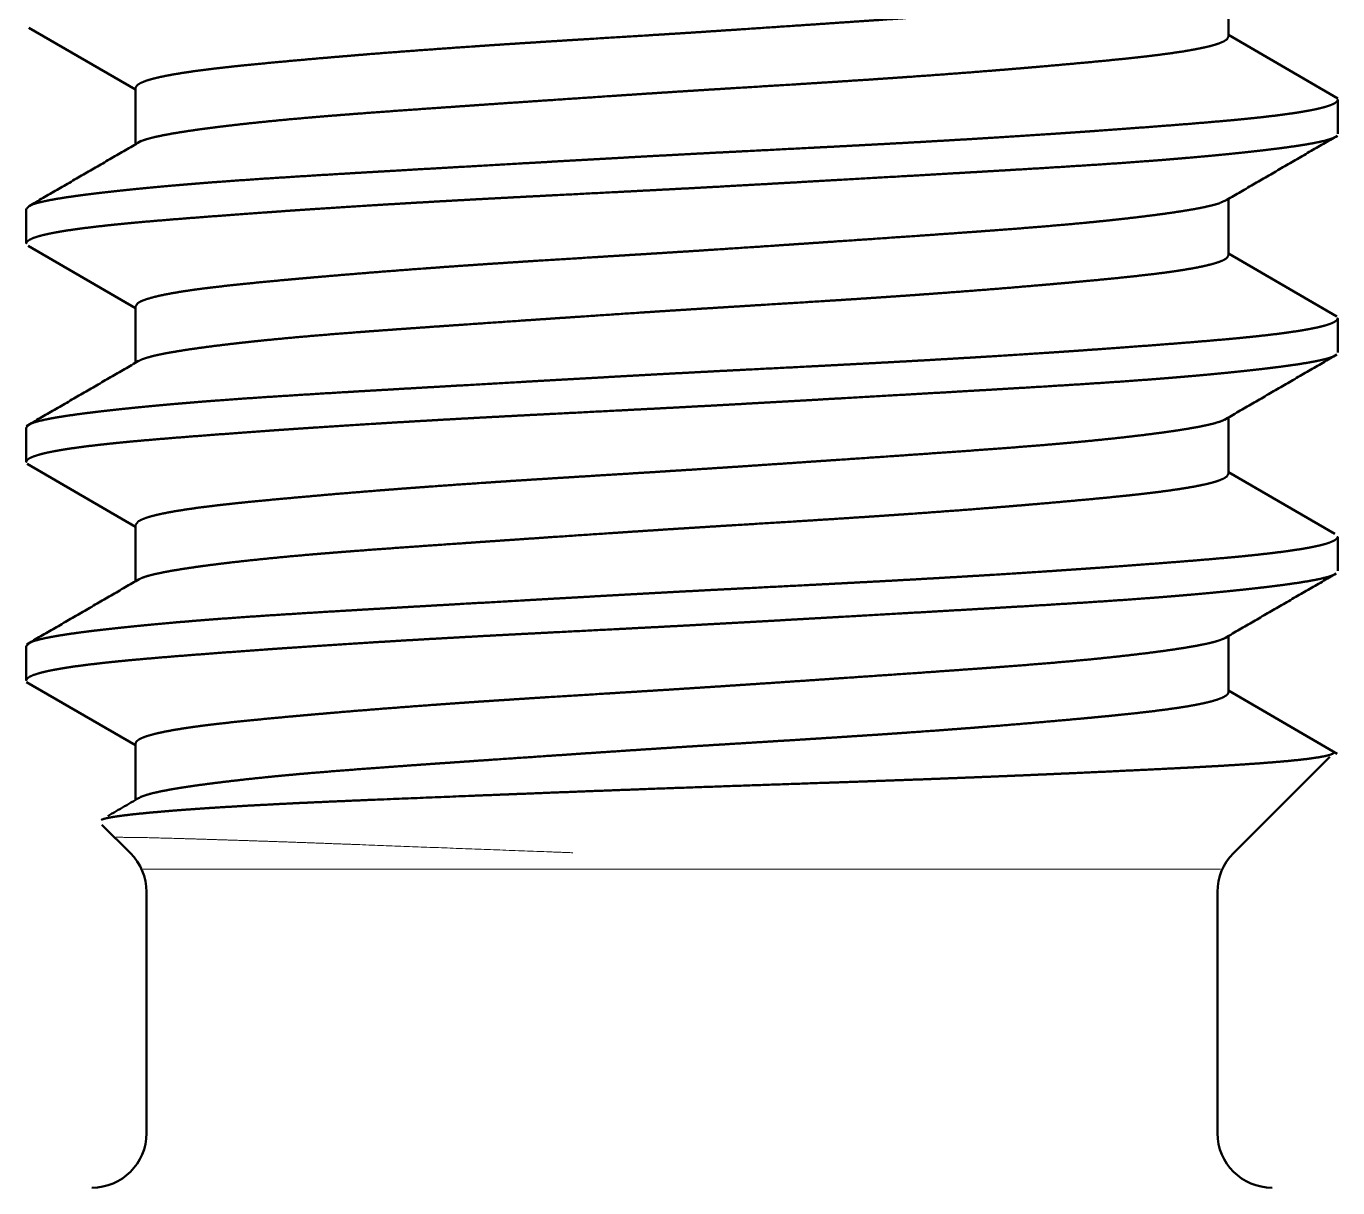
# Paper-space layout 'Layout1' of a CAD drawing. Header units: millimetres. Extents: x 0 to 420, y 0 to 297.
# Drawn here: x 169.32 to 175.32, y 132.7 to 138.01 of the extents above; entities that cross this region are included whole.
import ezdxf

# ---------------------------------------------------------------- set-up
doc = ezdxf.new("R2010")
doc.units = ezdxf.units.MM
doc.layers.add('170', color=7, linetype='Continuous', true_color=0xffffff)

psp = doc.layouts.get("Layout1")

# ---------------------------------------------------------------- linework, layer by layer
at = {"layer": '170', "color": 155, "linetype": 'Continuous', "lineweight": 50}
for p, q in [((174.8153, 137.9622), (174.8153, 138.2204)), ((169.3271, 138.004), (169.8153, 137.7207)), ((175.3157, 137.6802), (174.8153, 137.9706)), ((169.8153, 137.7291), (169.8153, 137.4704)), ((175.3153, 137.518), (175.3153, 137.6731)), ((169.3153, 137.1731), (169.3153, 137.018)), ((174.8153, 136.9619), (174.8153, 137.2203)), ((169.3243, 137.0053), (169.8153, 136.7204)), ((175.3114, 136.683), (174.8153, 136.9708)), ((169.8153, 136.7293), (169.8153, 136.4707)), ((175.3153, 136.518), (175.3153, 136.6731)), ((174.8153, 135.9618), (174.8153, 136.2202)), ((169.3153, 136.1731), (169.3153, 136.018)), ((169.3199, 136.0077), (169.8153, 135.7203)), ((175.3019, 135.6878), (174.8153, 135.9703)), ((169.8153, 135.7288), (169.8153, 135.4708)), ((175.3153, 135.518), (175.3153, 135.6731)), ((174.8153, 134.9623), (174.8153, 135.2204)), ((169.3153, 135.1731), (169.3153, 135.018)), ((169.3168, 135.0096), (169.8153, 134.7204)), ((175.3134, 134.6818), (174.8153, 134.9707)), ((169.8153, 134.7294), (169.8153, 134.4702)), ((174.8385, 134.2263), (175.279, 134.6669)), ((169.6616, 134.3568), (169.7921, 134.2263)), ((169.8653, 134.0495), (169.8653, 132.9456)), ((174.7653, 132.9456), (174.7653, 134.0495))]:
    psp.add_line(p, q, dxfattribs=at)
at = {"layer": '170', "color": 155, "linetype": 'Continuous', "lineweight": 13}
for p, q in [((172.3153, 134.1531), (169.8498, 134.1531)), ((174.7798, 134.1531), (172.3153, 134.1531))]:
    psp.add_line(p, q, dxfattribs=at)
at = {"layer": '170', "color": 155, "linetype": 'Continuous', "lineweight": 50}
for centre, start, end in [((169.6153, 134.0495), 0, 45), ((175.0153, 134.0495), 135, 180), ((169.6153, 132.9456), 270, 0), ((175.0153, 132.9456), 180, 270)]:
    psp.add_arc(centre, 0.25, start, end, dxfattribs=at)
for points, knots in [([(174.8053, 138.2147), (174.8047, 138.2143), (174.7975, 138.2101), (174.7883, 138.2059), (174.7831, 138.2037), (174.7773, 138.2016), (174.771, 138.1995), (174.7643, 138.1974), (174.7328, 138.189), (174.6942, 138.1805), (174.6486, 138.172), (174.5959, 138.1633), (174.5669, 138.1589), (174.5362, 138.1545), (174.5201, 138.1522), (174.5036, 138.15), (174.4867, 138.1477), (174.4693, 138.1455), (174.3959, 138.1364), (174.3166, 138.1273), (174.2316, 138.1183), (174.1408, 138.1093), (174.0443, 138.1006), (173.9418, 138.0919), (173.8886, 138.0876), (173.8343, 138.0834), (173.7791, 138.0792), (173.7229, 138.075), (173.6076, 138.0666), (173.4885, 138.0581), (173.2387, 138.0407), (173.1739, 138.0363), (173.1414, 138.034), (173.0431, 138.0273), (172.8441, 138.0137), (172.5736, 137.9955), (172.4361, 137.9864), (172.3668, 137.9819), (172.2976, 137.9775), (172.16, 137.9689), (171.888, 137.9521), (171.7535, 137.9437), (171.6202, 137.9353), (171.4882, 137.9267), (171.4234, 137.9224), (171.3595, 137.918), (171.2343, 137.9093), (171.1125, 137.9004), (170.9942, 137.8915), (170.8794, 137.8824), (170.8233, 137.8778), (170.7683, 137.8732), (170.7146, 137.8687), (170.6623, 137.8642), (170.5619, 137.8553), (170.467, 137.8466), (170.3776, 137.8381), (170.2936, 137.8297), (170.2735, 137.8276), (170.2537, 137.8255), (170.2343, 137.8233), (170.2153, 137.8212), (170.1786, 137.817), (170.1436, 137.8127), (170.0789, 137.8042), (170.0211, 137.7955), (169.9701, 137.7868), (169.9261, 137.7778), (169.9066, 137.7733), (169.889, 137.7687), (169.8733, 137.7642), (169.8594, 137.7596), (169.8375, 137.7504), (169.823, 137.7414), (169.8153, 137.7286)], [0, 0, 0.000144, 0.001809, 0.003813, 0.004945, 0.006167, 0.007481, 0.008885, 0.015362, 0.023223, 0.032456, 0.04307, 0.048899, 0.055079, 0.058299, 0.06161, 0.06501, 0.0685, 0.083204, 0.099067, 0.116068, 0.134209, 0.153492, 0.173932, 0.184554, 0.195377, 0.206393, 0.2176, 0.240585, 0.264334, 0.314125, 0.327039, 0.333531, 0.353113, 0.392783, 0.4467, 0.474103, 0.487912, 0.501698, 0.529109, 0.583304, 0.610092, 0.636668, 0.662967, 0.675879, 0.68862, 0.71358, 0.737857, 0.761448, 0.784351, 0.79554, 0.806524, 0.817233, 0.827663, 0.847705, 0.866659, 0.884529, 0.90131, 0.905332, 0.909286, 0.913171, 0.916976, 0.924327, 0.931329, 0.944308, 0.955933, 0.966216, 0.975154, 0.979119, 0.982741, 0.986003, 0.988902, 0.993633, 0.997029, 1, 1]), ([(169.837, 137.483), (169.8443, 137.4861), (169.85, 137.4883), (169.8561, 137.4904), (169.8627, 137.4926), (169.8697, 137.4947), (169.8853, 137.499), (169.9027, 137.5033), (169.943, 137.5119), (169.9908, 137.5207), (170.046, 137.5295), (170.1087, 137.5386), (170.1256, 137.5409), (170.1428, 137.5432), (170.1605, 137.5455), (170.1785, 137.5478), (170.2158, 137.5525), (170.2546, 137.5571), (170.3369, 137.5663), (170.4254, 137.5755), (170.52, 137.5846), (170.6208, 137.5935), (170.647, 137.5957), (170.6735, 137.5979), (170.7002, 137.6001), (170.7273, 137.6023), (170.7821, 137.6066), (170.838, 137.6109), (170.953, 137.6195), (171.0722, 137.6281), (171.1957, 137.6368), (171.3559, 137.6479), (171.4215, 137.6524), (171.5207, 137.6593), (171.7222, 137.673), (171.997, 137.6916), (172.1371, 137.7009), (172.2077, 137.7055), (172.2782, 137.7101), (172.4184, 137.719), (172.5578, 137.7276), (172.8341, 137.7447), (173.0051, 137.7555), (173.0727, 137.7599), (173.1725, 137.7664), (173.238, 137.7708), (173.3664, 137.7797), (173.4914, 137.7887), (173.613, 137.7978), (173.7313, 137.8071), (173.789, 137.8118), (173.8453, 137.8164), (173.9003, 137.8211), (173.9538, 137.8257), (174.0568, 137.8347), (174.1542, 137.8436), (174.2461, 137.8523), (174.3324, 137.8609), (174.3531, 137.8631), (174.3734, 137.8653), (174.3932, 137.8674), (174.4126, 137.8696), (174.45, 137.8739), (174.4857, 137.8782), (174.5516, 137.8869), (174.6105, 137.8957), (174.6624, 137.9047), (174.7071, 137.9138), (174.7172, 137.9162), (174.7267, 137.9185), (174.7358, 137.9208), (174.7444, 137.9232), (174.76, 137.9278), (174.7737, 137.9325), (174.7952, 137.9417), (174.809, 137.951), (174.8153, 137.9627)], [0, 0, 0.0016, 0.002802, 0.004093, 0.005474, 0.006947, 0.010159, 0.013733, 0.021964, 0.031646, 0.04279, 0.055422, 0.058814, 0.062286, 0.065837, 0.069464, 0.076954, 0.08475, 0.101258, 0.118985, 0.137933, 0.15812, 0.16336, 0.16866, 0.174012, 0.179416, 0.190388, 0.201569, 0.224563, 0.24839, 0.273057, 0.305084, 0.318192, 0.338018, 0.378278, 0.433197, 0.461194, 0.475303, 0.489377, 0.517396, 0.545246, 0.600446, 0.634601, 0.648111, 0.668052, 0.681133, 0.706793, 0.731783, 0.756101, 0.779743, 0.791287, 0.80256, 0.813553, 0.824267, 0.844874, 0.864382, 0.882791, 0.900088, 0.904235, 0.908306, 0.912281, 0.916171, 0.92368, 0.930833, 0.944098, 0.955974, 0.966467, 0.975566, 0.977622, 0.979585, 0.981454, 0.983226, 0.98648, 0.989362, 0.994039, 0.997343, 1, 1]), ([(172.3153, 137.4238), (172.4633, 137.4316), (172.6102, 137.4391), (172.9004, 137.4539), (173.0438, 137.4613), (173.186, 137.4688), (173.3269, 137.4764), (173.4646, 137.4842), (173.5989, 137.492), (173.7298, 137.4999), (173.8573, 137.5079), (173.9814, 137.516), (174.0421, 137.5201), (174.102, 137.5242), (174.161, 137.5283), (174.2189, 137.5324), (174.3306, 137.5405), (174.4369, 137.5484), (174.538, 137.5561), (174.6337, 137.5636), (174.7242, 137.5711), (174.8093, 137.5786), (174.8297, 137.5804), (174.8498, 137.5823), (174.8694, 137.5842), (174.8886, 137.5861), (174.9258, 137.5899), (174.9613, 137.5937), (175.0273, 137.6013), (175.0867, 137.609), (175.1395, 137.6169), (175.1857, 137.6249), (175.2062, 137.629), (175.2251, 137.6331), (175.2339, 137.6351), (175.2423, 137.6372), (175.2502, 137.6392), (175.2576, 137.6413), (175.2828, 137.6495), (175.3008, 137.6577), (175.3116, 137.6658), (175.3153, 137.6737), (175.3153, 137.6739)], [0, 0, 0.049072, 0.09775, 0.193957, 0.241489, 0.288632, 0.33532, 0.380985, 0.425517, 0.468924, 0.511213, 0.552385, 0.572541, 0.592418, 0.612001, 0.631209, 0.668277, 0.70358, 0.737124, 0.768924, 0.79897, 0.827243, 0.834032, 0.840706, 0.847236, 0.853631, 0.865997, 0.877813, 0.899807, 0.919632, 0.937302, 0.952817, 0.959763, 0.966163, 0.969156, 0.972004, 0.974706, 0.977262, 0.986037, 0.992569, 0.997041, 0.999928, 1, 1]), ([(175.3066, 137.5054), (175.301, 137.5021), (175.2971, 137.5002), (175.2928, 137.4984), (175.2881, 137.4965), (175.2829, 137.4946), (175.2712, 137.4909), (175.2577, 137.4872), (175.2256, 137.4798), (175.1866, 137.4724), (175.1407, 137.4648), (175.0878, 137.4571), (175.0587, 137.4532), (175.0279, 137.4493), (174.9954, 137.4453), (174.9614, 137.4413), (174.8889, 137.4332), (174.8105, 137.4252), (174.7262, 137.417), (174.636, 137.4089), (174.5887, 137.4049), (174.54, 137.4008), (174.515, 137.3988), (174.4897, 137.3968), (174.464, 137.3948), (174.4379, 137.3928), (174.3308, 137.3851), (174.2194, 137.3775), (174.1039, 137.3701), (173.9842, 137.3626), (173.8602, 137.3552), (173.7321, 137.3476), (173.6664, 137.3438), (173.5998, 137.3399), (173.5325, 137.336), (173.3275, 137.3242), (173.0472, 137.3082), (172.8317, 137.2959), (172.6854, 137.2876), (172.4637, 137.2753), (172.3153, 137.2673)], [0, 0, 0.002179, 0.003605, 0.005172, 0.006866, 0.0087, 0.012792, 0.017437, 0.028401, 0.041625, 0.057117, 0.074894, 0.084654, 0.095002, 0.105899, 0.117301, 0.141583, 0.167817, 0.195996, 0.226128, 0.241919, 0.258211, 0.266542, 0.274996, 0.28358, 0.292287, 0.328025, 0.365172, 0.403717, 0.443641, 0.484961, 0.527676, 0.54957, 0.571802, 0.59424, 0.662566, 0.75602, 0.827869, 0.876621, 0.950535, 1, 1]), ([(169.3153, 137.1739), (169.3296, 137.189), (169.3335, 137.1909), (169.3378, 137.1927), (169.3425, 137.1946), (169.3477, 137.1965), (169.3594, 137.2002), (169.3729, 137.2039), (169.405, 137.2113), (169.444, 137.2187), (169.4899, 137.2263), (169.5428, 137.234), (169.5718, 137.2379), (169.6027, 137.2418), (169.6352, 137.2458), (169.6692, 137.2498), (169.7417, 137.2579), (169.8201, 137.266), (169.9044, 137.2741), (169.9945, 137.2822), (170.0418, 137.2862), (170.0906, 137.2903), (170.1156, 137.2923), (170.1409, 137.2943), (170.1666, 137.2963), (170.1927, 137.2983), (170.2998, 137.306), (170.4111, 137.3136), (170.5267, 137.321), (170.6464, 137.3285), (170.7703, 137.3359), (170.8985, 137.3435), (170.9641, 137.3473), (170.9974, 137.3492), (171.0981, 137.3551), (171.3031, 137.3669), (171.5834, 137.3829), (171.7266, 137.3911), (171.8718, 137.3993), (172.0189, 137.4076), (172.1669, 137.4158), (172.3153, 137.4238)], [0, 0, 0.006887, 0.00831, 0.009863, 0.011555, 0.013381, 0.01745, 0.022073, 0.03299, 0.04615, 0.061563, 0.079259, 0.088973, 0.099273, 0.110121, 0.121466, 0.14563, 0.171747, 0.199794, 0.229779, 0.2455, 0.261715, 0.270006, 0.27842, 0.286964, 0.295627, 0.331192, 0.368168, 0.406527, 0.44627, 0.487391, 0.529908, 0.551696, 0.562725, 0.596155, 0.664162, 0.757175, 0.804677, 0.852853, 0.90168, 0.950771, 1, 1]), ([(172.3153, 137.2673), (172.1673, 137.2596), (172.0204, 137.252), (171.7302, 137.2372), (171.5868, 137.2298), (171.4445, 137.2223), (171.3739, 137.2185), (171.2344, 137.2108), (171.166, 137.2069), (171.0317, 137.1991), (170.9008, 137.1912), (170.7733, 137.1832), (170.6492, 137.1751), (170.5885, 137.171), (170.5286, 137.1669), (170.4695, 137.1628), (170.4117, 137.1587), (170.3, 137.1506), (170.1936, 137.1427), (170.0926, 137.135), (169.9968, 137.1275), (169.9064, 137.12), (169.8213, 137.1126), (169.8009, 137.1107), (169.7808, 137.1088), (169.7612, 137.1069), (169.7419, 137.105), (169.7048, 137.1012), (169.6693, 137.0974), (169.6033, 137.0898), (169.5439, 137.0821), (169.4911, 137.0742), (169.4449, 137.0662), (169.4243, 137.0621), (169.4054, 137.0581), (169.3966, 137.056), (169.3883, 137.0539), (169.3804, 137.0519), (169.3729, 137.0498), (169.3477, 137.0416), (169.3298, 137.0334), (169.319, 137.0253), (169.3153, 137.0174), (169.3153, 137.0172)], [0, 0, 0.049068, 0.09775, 0.193957, 0.241489, 0.288632, 0.312061, 0.358296, 0.380985, 0.425517, 0.468924, 0.511214, 0.552382, 0.572541, 0.592418, 0.612001, 0.631209, 0.668277, 0.703577, 0.737121, 0.768921, 0.798967, 0.827244, 0.834033, 0.840703, 0.847237, 0.853628, 0.865998, 0.877814, 0.899805, 0.919634, 0.937306, 0.952817, 0.959764, 0.966163, 0.969158, 0.972008, 0.97471, 0.977263, 0.986038, 0.992571, 0.997038, 0.999928, 1, 1]), ([(174.8046, 137.2142), (174.7699, 137.1992), (174.7402, 137.1908), (174.703, 137.1823), (174.6815, 137.178), (174.6583, 137.1737), (174.6333, 137.1694), (174.6067, 137.165), (174.5484, 137.1562), (174.4836, 137.1473), (174.4121, 137.1383), (174.334, 137.1292), (174.3134, 137.127), (174.2924, 137.1247), (174.271, 137.1224), (174.2493, 137.1201), (174.2048, 137.1156), (174.1589, 137.1111), (174.0636, 137.1023), (173.9631, 137.0937), (173.8576, 137.0852), (173.7471, 137.0768), (173.7186, 137.0747), (173.6608, 137.0704), (173.5721, 137.064), (173.3898, 137.0512), (173.2646, 137.0425), (173.0055, 137.0247), (172.8716, 137.0156), (172.736, 137.0064), (172.4637, 136.9883), (172.3268, 136.9794), (172.1895, 136.9707), (172.0517, 136.9622), (171.9146, 136.9537), (171.6466, 136.937), (171.5157, 136.9285), (171.3869, 136.9199), (171.3233, 136.9155), (171.2288, 136.9089), (171.1669, 136.9044), (171.1363, 136.9022), (171.0169, 136.8932), (170.9018, 136.8842), (170.791, 136.8751), (170.6846, 136.8661), (170.6331, 136.8616), (170.5827, 136.8572), (170.5333, 136.8527), (170.4855, 136.8484), (170.3945, 136.8398), (170.3097, 136.8314), (170.231, 136.823), (170.1584, 136.8145), (170.1244, 136.8103), (170.092, 136.806), (170.0612, 136.8016), (170.0321, 136.7973), (169.9795, 136.7885), (169.9341, 136.7796), (169.896, 136.7706), (169.8651, 136.7615), (169.8524, 136.757), (169.8415, 136.7524), (169.8367, 136.7501), (169.8325, 136.7478), (169.8286, 136.7455), (169.8253, 136.7432), (169.8153, 136.7289)], [0, 0, 0.007513, 0.013651, 0.021238, 0.02559, 0.030295, 0.035336, 0.040703, 0.052424, 0.065447, 0.079769, 0.095412, 0.099528, 0.10373, 0.108014, 0.112367, 0.121265, 0.13042, 0.149476, 0.169528, 0.190581, 0.212634, 0.218307, 0.229846, 0.247531, 0.283887, 0.308851, 0.360505, 0.387208, 0.414226, 0.468523, 0.495803, 0.523173, 0.55063, 0.57796, 0.631373, 0.657464, 0.683143, 0.695826, 0.714652, 0.727009, 0.733102, 0.756932, 0.779894, 0.801995, 0.823234, 0.833527, 0.843599, 0.853447, 0.863005, 0.881188, 0.898143, 0.913885, 0.928416, 0.935224, 0.941725, 0.947916, 0.95377, 0.964386, 0.973576, 0.981368, 0.987772, 0.990461, 0.992811, 0.993861, 0.99483, 0.995717, 0.996522, 1, 1]), ([(169.8249, 136.4762), (169.8436, 136.4858), (169.8684, 136.4943), (169.9008, 136.5029), (169.92, 136.5072), (169.941, 136.5115), (169.9523, 136.5137), (169.9641, 136.5159), (169.9763, 136.5181), (169.9891, 136.5203), (170.0443, 136.5293), (170.1063, 136.5383), (170.1751, 136.5474), (170.2506, 136.5566), (170.291, 136.5612), (170.333, 136.5659), (170.3547, 136.5682), (170.3768, 136.5705), (170.3993, 136.5729), (170.4222, 136.5752), (170.517, 136.5843), (170.6171, 136.5932), (170.7222, 136.6019), (170.8323, 136.6105), (170.8893, 136.6148), (170.9476, 136.6191), (170.9773, 136.6212), (171.0375, 136.6256), (171.1919, 136.6365), (171.3187, 136.6453), (171.5806, 136.6634), (171.7159, 136.6726), (171.7845, 136.6773), (171.8539, 136.682), (172.1321, 136.7006), (172.2716, 136.7097), (172.4113, 136.7185), (172.5513, 136.7272), (172.6214, 136.7316), (172.6915, 136.7359), (172.9662, 136.753), (173.1, 136.7616), (173.2314, 136.7704), (173.2962, 136.7748), (173.3605, 136.7793), (173.4241, 136.7838), (173.487, 136.7884), (173.6095, 136.7976), (173.7272, 136.8068), (173.8401, 136.816), (173.9484, 136.8252), (174.0008, 136.8298), (174.052, 136.8343), (174.0772, 136.8366), (174.1266, 136.8411), (174.1508, 136.8433), (174.2434, 136.852), (174.3295, 136.8606), (174.4091, 136.8692), (174.4822, 136.8778), (174.5162, 136.8821), (174.5487, 136.8865), (174.5643, 136.8887), (174.5794, 136.8909), (174.5942, 136.8932), (174.6085, 136.8954), (174.661, 136.9044), (174.7057, 136.9135), (174.7428, 136.9227), (174.7724, 136.932), (174.7844, 136.9366), (174.7944, 136.9413), (174.7987, 136.9436), (174.8025, 136.946), (174.8058, 136.9483), (174.8086, 136.9506), (174.8153, 136.9623)], [0, 0, 0.00417, 0.009383, 0.01606, 0.019959, 0.02424, 0.026524, 0.028903, 0.03138, 0.033948, 0.045065, 0.057531, 0.071332, 0.086466, 0.094538, 0.102947, 0.107279, 0.111697, 0.116201, 0.120779, 0.139726, 0.159689, 0.180659, 0.202635, 0.214003, 0.225626, 0.231533, 0.243542, 0.274326, 0.299591, 0.351803, 0.378753, 0.392443, 0.406258, 0.461701, 0.489498, 0.517343, 0.545238, 0.559204, 0.573166, 0.627893, 0.65455, 0.680741, 0.693658, 0.70646, 0.719141, 0.731689, 0.756107, 0.779582, 0.802124, 0.823735, 0.834194, 0.844415, 0.849433, 0.859297, 0.86413, 0.882638, 0.899839, 0.91575, 0.93038, 0.937213, 0.94372, 0.946854, 0.949903, 0.952871, 0.955755, 0.966331, 0.975408, 0.983016, 0.989184, 0.991734, 0.993933, 0.994905, 0.995793, 0.9966, 0.997327, 1, 1]), ([(172.3153, 136.4238), (172.4633, 136.4316), (172.6102, 136.4391), (172.9004, 136.4539), (173.0438, 136.4613), (173.186, 136.4688), (173.2567, 136.4726), (173.3962, 136.4803), (173.4646, 136.4842), (173.5989, 136.492), (173.7298, 136.4999), (173.8573, 136.5079), (173.9814, 136.516), (174.0421, 136.5201), (174.102, 136.5242), (174.161, 136.5283), (174.2189, 136.5324), (174.3306, 136.5405), (174.4369, 136.5484), (174.538, 136.5561), (174.6337, 136.5636), (174.7242, 136.5711), (174.8093, 136.5786), (174.8297, 136.5804), (174.8498, 136.5823), (174.8694, 136.5842), (174.8886, 136.5861), (174.9258, 136.5899), (174.9613, 136.5937), (175.0273, 136.6013), (175.0867, 136.609), (175.1395, 136.6169), (175.1857, 136.6249), (175.2062, 136.629), (175.2251, 136.633), (175.2339, 136.6351), (175.2423, 136.6372), (175.2502, 136.6392), (175.2576, 136.6413), (175.2828, 136.6495), (175.3008, 136.6577), (175.3116, 136.6658), (175.3153, 136.6737), (175.3153, 136.6739)], [0, 0, 0.049072, 0.09775, 0.193958, 0.241489, 0.288632, 0.312065, 0.358296, 0.380985, 0.425517, 0.468925, 0.511214, 0.552385, 0.572541, 0.592418, 0.612001, 0.631209, 0.668277, 0.70358, 0.737124, 0.768925, 0.798971, 0.827244, 0.834033, 0.840707, 0.847237, 0.853632, 0.865998, 0.877814, 0.899808, 0.919634, 0.937303, 0.952817, 0.959764, 0.966163, 0.969158, 0.972005, 0.974707, 0.977263, 0.986038, 0.992571, 0.997041, 0.999928, 1, 1]), ([(175.3044, 136.504), (175.301, 136.5021), (175.2971, 136.5002), (175.2928, 136.4984), (175.2881, 136.4965), (175.2829, 136.4946), (175.2712, 136.4909), (175.2577, 136.4872), (175.2256, 136.4798), (175.1866, 136.4724), (175.1407, 136.4648), (175.0878, 136.4571), (175.0587, 136.4532), (175.0279, 136.4493), (174.9954, 136.4453), (174.9614, 136.4413), (174.8889, 136.4332), (174.8105, 136.4252), (174.7262, 136.417), (174.636, 136.4089), (174.5887, 136.4049), (174.54, 136.4008), (174.515, 136.3988), (174.4897, 136.3968), (174.464, 136.3948), (174.4379, 136.3928), (174.3308, 136.3851), (174.2194, 136.3775), (174.1039, 136.3701), (173.9842, 136.3626), (173.8602, 136.3552), (173.6994, 136.3457), (173.6332, 136.3419), (173.5325, 136.336), (173.3275, 136.3242), (173.0472, 136.3082), (172.904, 136.3), (172.7588, 136.2918), (172.6117, 136.2835), (172.4637, 136.2753), (172.3153, 136.2673)], [0, 0, 0.001293, 0.002721, 0.004289, 0.005984, 0.00782, 0.011916, 0.016565, 0.027539, 0.040774, 0.05628, 0.074073, 0.083842, 0.094199, 0.105105, 0.116517, 0.140821, 0.167078, 0.195283, 0.225441, 0.241246, 0.257553, 0.265891, 0.274352, 0.282944, 0.291659, 0.327429, 0.364609, 0.403188, 0.443148, 0.484504, 0.538169, 0.560262, 0.59388, 0.662267, 0.755804, 0.803577, 0.852024, 0.901126, 0.950491, 1, 1]), ([(169.3153, 136.1739), (169.3296, 136.189), (169.3335, 136.1909), (169.3378, 136.1927), (169.3425, 136.1946), (169.3477, 136.1965), (169.3594, 136.2002), (169.3729, 136.2039), (169.405, 136.2113), (169.444, 136.2187), (169.4899, 136.2263), (169.5428, 136.234), (169.5718, 136.2379), (169.6027, 136.2418), (169.6352, 136.2458), (169.6692, 136.2498), (169.7417, 136.2579), (169.8201, 136.266), (169.9044, 136.2741), (169.9945, 136.2822), (170.0418, 136.2862), (170.0906, 136.2903), (170.1156, 136.2923), (170.1409, 136.2943), (170.1666, 136.2963), (170.1927, 136.2983), (170.2998, 136.306), (170.4111, 136.3136), (170.5267, 136.321), (170.6464, 136.3285), (170.7703, 136.3359), (170.8985, 136.3435), (170.9641, 136.3473), (171.0308, 136.3512), (171.1659, 136.359), (171.3031, 136.3669), (171.5834, 136.3829), (171.7266, 136.3911), (171.8718, 136.3993), (172.0189, 136.4076), (172.1669, 136.4158), (172.3153, 136.4238)], [0, 0, 0.006887, 0.00831, 0.009863, 0.011555, 0.013381, 0.01745, 0.022073, 0.03299, 0.046151, 0.061563, 0.079259, 0.088973, 0.099273, 0.110121, 0.121466, 0.145631, 0.171747, 0.199794, 0.229779, 0.2455, 0.261715, 0.270006, 0.27842, 0.286964, 0.295627, 0.331193, 0.368168, 0.406527, 0.44627, 0.487391, 0.529908, 0.551696, 0.573823, 0.618655, 0.664162, 0.757175, 0.804677, 0.852853, 0.90168, 0.950771, 1, 1]), ([(172.3153, 136.2673), (172.1673, 136.2596), (172.0204, 136.252), (171.7302, 136.2372), (171.5868, 136.2298), (171.4445, 136.2223), (171.3037, 136.2147), (171.166, 136.2069), (171.0317, 136.1991), (170.9008, 136.1912), (170.7733, 136.1832), (170.6492, 136.1751), (170.5885, 136.171), (170.5286, 136.1669), (170.4695, 136.1628), (170.4117, 136.1587), (170.3, 136.1506), (170.1936, 136.1427), (170.0926, 136.135), (169.9968, 136.1275), (169.9064, 136.12), (169.8213, 136.1126), (169.8009, 136.1107), (169.7808, 136.1088), (169.7612, 136.1069), (169.7419, 136.105), (169.7048, 136.1012), (169.6693, 136.0974), (169.6033, 136.0898), (169.5439, 136.0821), (169.4911, 136.0742), (169.4449, 136.0662), (169.4243, 136.0621), (169.4054, 136.0581), (169.3966, 136.056), (169.3883, 136.0539), (169.3804, 136.0519), (169.3729, 136.0498), (169.3477, 136.0416), (169.3298, 136.0334), (169.319, 136.0253), (169.3153, 136.0174), (169.3153, 136.0172)], [0, 0, 0.049068, 0.09775, 0.193957, 0.241489, 0.288632, 0.335316, 0.380985, 0.425517, 0.468924, 0.511213, 0.552381, 0.572541, 0.592417, 0.612001, 0.631208, 0.668277, 0.703576, 0.73712, 0.768921, 0.798966, 0.827243, 0.834032, 0.840702, 0.847236, 0.853627, 0.865997, 0.877813, 0.899804, 0.919632, 0.937305, 0.952816, 0.959763, 0.966163, 0.969156, 0.972007, 0.974709, 0.977262, 0.986037, 0.992569, 0.997038, 0.999928, 1, 1]), ([(174.8013, 136.2122), (174.7959, 136.2092), (174.7913, 136.2071), (174.7863, 136.205), (174.7808, 136.2029), (174.7749, 136.2008), (174.7465, 136.1924), (174.711, 136.184), (174.6683, 136.1755), (174.6183, 136.1669), (174.5907, 136.1625), (174.5612, 136.1581), (174.5457, 136.1558), (174.5299, 136.1536), (174.5136, 136.1513), (174.4969, 136.1491), (174.4265, 136.1401), (174.35, 136.131), (174.2674, 136.122), (174.1788, 136.113), (174.1322, 136.1085), (174.0841, 136.1041), (174.0595, 136.1019), (174.0344, 136.0997), (174.0091, 136.0975), (173.9835, 136.0954), (173.8785, 136.0868), (173.7692, 136.0784), (173.6557, 136.07), (173.5379, 136.0616), (173.416, 136.053), (173.2899, 136.0442), (173.0313, 136.0265), (172.8992, 136.0175), (172.6973, 136.0038), (172.5948, 135.9969), (172.5258, 135.9923), (172.3535, 135.9811), (172.2163, 135.9724), (172.0797, 135.9639), (171.8759, 135.9513), (171.8083, 135.9471), (171.7408, 135.9429), (171.6735, 135.9387), (171.5411, 135.9302), (171.4117, 135.9216), (171.2855, 135.9129), (171.1623, 135.9041), (171.1018, 135.8996), (171.0421, 135.8952), (170.9832, 135.8906), (170.9251, 135.8861), (170.8124, 135.8769), (170.705, 135.8679), (170.6027, 135.8589), (170.5055, 135.8502), (170.4135, 135.8416), (170.3268, 135.8331), (170.306, 135.831), (170.2855, 135.8289), (170.2656, 135.8267), (170.246, 135.8246), (170.2081, 135.8204), (170.172, 135.8162), (170.1047, 135.8077), (170.0441, 135.7991), (169.9902, 135.7904), (169.943, 135.7815), (169.9323, 135.7792), (169.9221, 135.7769), (169.9123, 135.7747), (169.903, 135.7724), (169.8858, 135.7679), (169.8705, 135.7633), (169.8456, 135.7542), (169.828, 135.7451), (169.8153, 135.7286)], [0, 0, 0.001236, 0.002235, 0.003319, 0.004491, 0.005744, 0.011627, 0.018899, 0.027567, 0.037651, 0.043229, 0.049167, 0.052272, 0.055464, 0.058733, 0.062079, 0.076216, 0.091554, 0.108086, 0.125812, 0.135129, 0.144749, 0.149673, 0.154675, 0.15973, 0.164842, 0.185821, 0.207644, 0.230303, 0.253796, 0.278136, 0.303286, 0.354881, 0.381251, 0.421518, 0.441977, 0.455733, 0.490114, 0.51748, 0.544726, 0.585369, 0.598856, 0.612312, 0.62573, 0.652147, 0.677948, 0.703142, 0.72773, 0.739798, 0.75171, 0.763472, 0.775073, 0.797582, 0.819048, 0.839486, 0.858903, 0.877293, 0.894643, 0.898812, 0.902899, 0.906898, 0.910815, 0.918394, 0.925639, 0.939138, 0.951323, 0.962196, 0.971747, 0.973925, 0.976018, 0.978014, 0.97992, 0.983455, 0.986629, 0.99192, 0.99585, 1, 1]), ([(169.8278, 135.4781), (169.8425, 135.4854), (169.8539, 135.4897), (169.8672, 135.494), (169.8746, 135.4961), (169.8825, 135.4983), (169.8909, 135.5004), (169.8997, 135.5026), (169.9397, 135.5112), (169.9869, 135.52), (170.0414, 135.5288), (170.1031, 135.5378), (170.1367, 135.5424), (170.1721, 135.547), (170.1905, 135.5493), (170.2094, 135.5517), (170.2286, 135.554), (170.2482, 135.5563), (170.3303, 135.5656), (170.4184, 135.5748), (170.5122, 135.5839), (170.612, 135.5928), (170.6641, 135.5972), (170.7177, 135.6015), (170.7727, 135.6059), (170.8288, 135.6102), (170.944, 135.6188), (171.063, 135.6274), (171.1857, 135.6361), (171.3123, 135.6449), (171.4428, 135.6539), (171.5094, 135.6585), (171.5429, 135.6608), (171.7116, 135.6723), (171.986, 135.6909), (172.1252, 135.7001), (172.2657, 135.7093), (172.3364, 135.7138), (172.4069, 135.7183), (172.547, 135.727), (172.8233, 135.744), (173.0271, 135.7569), (173.1279, 135.7635), (173.1944, 135.7679), (173.2273, 135.7701), (173.3565, 135.779), (173.4819, 135.788), (173.6036, 135.7971), (173.7214, 135.8063), (173.7789, 135.811), (173.8354, 135.8156), (173.8909, 135.8203), (173.9451, 135.8249), (174.0489, 135.834), (174.1469, 135.8429), (174.2391, 135.8516), (174.3254, 135.8602), (174.3663, 135.8645), (174.4058, 135.8688), (174.425, 135.871), (174.4437, 135.8732), (174.4621, 135.8753), (174.4799, 135.8775), (174.5467, 135.8863), (174.6063, 135.8951), (174.6586, 135.904), (174.7036, 135.9131), (174.7234, 135.9177), (174.7414, 135.9223), (174.7497, 135.9247), (174.7575, 135.927), (174.7648, 135.9294), (174.7716, 135.9317), (174.7938, 135.941), (174.8082, 135.9503), (174.8153, 135.9626)], [0, 0, 0.003262, 0.005671, 0.008457, 0.009995, 0.011625, 0.013345, 0.015155, 0.023286, 0.032843, 0.043823, 0.056232, 0.062977, 0.07009, 0.073784, 0.077563, 0.081416, 0.085345, 0.101789, 0.1194, 0.138166, 0.158092, 0.168495, 0.179193, 0.190182, 0.20138, 0.224355, 0.248091, 0.27258, 0.297831, 0.323845, 0.337133, 0.343813, 0.377469, 0.432183, 0.459937, 0.487956, 0.502057, 0.51612, 0.544048, 0.599126, 0.639754, 0.659851, 0.673118, 0.67968, 0.705453, 0.730471, 0.754739, 0.778258, 0.789734, 0.801016, 0.812103, 0.822918, 0.843661, 0.863236, 0.881653, 0.898914, 0.907106, 0.915005, 0.918846, 0.922605, 0.926275, 0.929855, 0.943265, 0.955235, 0.965796, 0.974942, 0.978984, 0.982675, 0.984389, 0.986008, 0.987537, 0.988972, 0.993772, 0.997174, 1, 1]), ([(172.3153, 135.4238), (172.4633, 135.4316), (172.6102, 135.4391), (172.9004, 135.4539), (173.0438, 135.4613), (173.186, 135.4688), (173.2567, 135.4726), (173.3962, 135.4803), (173.4646, 135.4842), (173.5989, 135.492), (173.7298, 135.4999), (173.8573, 135.5079), (173.9814, 135.516), (174.0421, 135.5201), (174.102, 135.5242), (174.161, 135.5283), (174.2189, 135.5324), (174.3306, 135.5405), (174.4369, 135.5484), (174.538, 135.5561), (174.6337, 135.5636), (174.7242, 135.5711), (174.8093, 135.5786), (174.8297, 135.5804), (174.8498, 135.5823), (174.8694, 135.5842), (174.8886, 135.5861), (174.9258, 135.5899), (174.9613, 135.5937), (175.0273, 135.6013), (175.0867, 135.609), (175.1395, 135.6169), (175.1857, 135.6249), (175.2062, 135.629), (175.2251, 135.633), (175.2339, 135.6351), (175.2423, 135.6372), (175.2502, 135.6392), (175.2576, 135.6413), (175.2828, 135.6495), (175.3008, 135.6577), (175.3116, 135.6658), (175.3153, 135.6737), (175.3153, 135.6739)], [0, 0, 0.049072, 0.09775, 0.193958, 0.241489, 0.288632, 0.312065, 0.358296, 0.380985, 0.425517, 0.468925, 0.511214, 0.552385, 0.572541, 0.592418, 0.612002, 0.631209, 0.668277, 0.70358, 0.737124, 0.768925, 0.798971, 0.827244, 0.834033, 0.840707, 0.847237, 0.853632, 0.865998, 0.877814, 0.899808, 0.919634, 0.937303, 0.952817, 0.959764, 0.966163, 0.969158, 0.972005, 0.974707, 0.977263, 0.986038, 0.992571, 0.997041, 0.999928, 1, 1]), ([(175.301, 135.5022), (175.301, 135.5021), (175.2971, 135.5002), (175.2928, 135.4984), (175.2881, 135.4965), (175.2829, 135.4946), (175.2712, 135.4909), (175.2577, 135.4872), (175.2256, 135.4798), (175.1866, 135.4724), (175.1407, 135.4648), (175.0878, 135.4571), (175.0587, 135.4532), (175.0279, 135.4493), (174.9954, 135.4453), (174.9614, 135.4413), (174.8889, 135.4332), (174.8105, 135.4252), (174.7262, 135.417), (174.636, 135.4089), (174.5887, 135.4049), (174.54, 135.4008), (174.515, 135.3988), (174.4897, 135.3968), (174.464, 135.3948), (174.4379, 135.3928), (174.3308, 135.3851), (174.2194, 135.3775), (174.1039, 135.3701), (173.9842, 135.3626), (173.8602, 135.3552), (173.6994, 135.3457), (173.6332, 135.3419), (173.5325, 135.336), (173.3275, 135.3242), (173.0472, 135.3082), (172.904, 135.3), (172.7588, 135.2918), (172.6117, 135.2835), (172.4637, 135.2753), (172.3153, 135.2673)], [0, 0, 0.000025, 0.001454, 0.003024, 0.004722, 0.00656, 0.010661, 0.015316, 0.026304, 0.039556, 0.055082, 0.072896, 0.082678, 0.093049, 0.103968, 0.115395, 0.13973, 0.166021, 0.194261, 0.224457, 0.240283, 0.25661, 0.264958, 0.273431, 0.282033, 0.290759, 0.326574, 0.363802, 0.40243, 0.44244, 0.483849, 0.537582, 0.559703, 0.593364, 0.661838, 0.755493, 0.803327, 0.851836, 0.901001, 0.950428, 1, 1]), ([(169.3153, 135.1739), (169.3296, 135.189), (169.3335, 135.1909), (169.3378, 135.1927), (169.3425, 135.1946), (169.3477, 135.1965), (169.3594, 135.2002), (169.3729, 135.2039), (169.405, 135.2113), (169.444, 135.2187), (169.4899, 135.2263), (169.5428, 135.234), (169.5718, 135.2379), (169.6027, 135.2418), (169.6352, 135.2458), (169.6692, 135.2498), (169.7417, 135.2579), (169.8201, 135.266), (169.9044, 135.2741), (169.9945, 135.2822), (170.0418, 135.2862), (170.0906, 135.2903), (170.1156, 135.2923), (170.1409, 135.2943), (170.1666, 135.2963), (170.1927, 135.2983), (170.2998, 135.306), (170.4111, 135.3136), (170.5267, 135.321), (170.6464, 135.3285), (170.7703, 135.3359), (170.8985, 135.3435), (170.9641, 135.3473), (171.0308, 135.3512), (171.1659, 135.359), (171.3031, 135.3669), (171.5834, 135.3829), (171.7266, 135.3911), (171.8718, 135.3993), (172.0189, 135.4076), (172.1669, 135.4158), (172.3153, 135.4238)], [0, 0, 0.006887, 0.00831, 0.009863, 0.011555, 0.013382, 0.017452, 0.022074, 0.03299, 0.046151, 0.061563, 0.07926, 0.088974, 0.099273, 0.110121, 0.121466, 0.145631, 0.171748, 0.199794, 0.22978, 0.2455, 0.261715, 0.270007, 0.278421, 0.286964, 0.295627, 0.331193, 0.368168, 0.406528, 0.446271, 0.487391, 0.529908, 0.551696, 0.573823, 0.618655, 0.664162, 0.757175, 0.804677, 0.852854, 0.90168, 0.950771, 1, 1]), ([(172.3153, 135.2673), (172.1673, 135.2596), (172.0204, 135.252), (171.7302, 135.2372), (171.5868, 135.2298), (171.4445, 135.2223), (171.3037, 135.2147), (171.166, 135.2069), (171.0317, 135.1991), (170.9008, 135.1912), (170.7733, 135.1832), (170.6492, 135.1751), (170.5286, 135.1669), (170.4695, 135.1628), (170.4117, 135.1587), (170.3, 135.1506), (170.1936, 135.1427), (170.0926, 135.135), (169.9968, 135.1275), (169.9064, 135.12), (169.8213, 135.1126), (169.8009, 135.1107), (169.7808, 135.1088), (169.7612, 135.1069), (169.7419, 135.105), (169.7048, 135.1012), (169.6693, 135.0975), (169.6033, 135.0898), (169.5439, 135.0821), (169.4911, 135.0742), (169.4449, 135.0662), (169.4243, 135.0621), (169.4054, 135.0581), (169.3966, 135.056), (169.3883, 135.0539), (169.3804, 135.0519), (169.3729, 135.0498), (169.3477, 135.0416), (169.3298, 135.0334), (169.319, 135.0253), (169.3153, 135.0174), (169.3153, 135.0172)], [0, 0, 0.049068, 0.09775, 0.193957, 0.241489, 0.288632, 0.335316, 0.380985, 0.425517, 0.468924, 0.511213, 0.552381, 0.592417, 0.612001, 0.631208, 0.668277, 0.703576, 0.73712, 0.768921, 0.798966, 0.827243, 0.834032, 0.840702, 0.847236, 0.853627, 0.865997, 0.877813, 0.899804, 0.919632, 0.937305, 0.952816, 0.959763, 0.966163, 0.969156, 0.972007, 0.974709, 0.977262, 0.986037, 0.992569, 0.997038, 0.999928, 1, 1]), ([(174.7983, 135.2105), (174.78, 135.2026), (174.7675, 135.1984), (174.7532, 135.1942), (174.7453, 135.1921), (174.737, 135.19), (174.7281, 135.1879), (174.7188, 135.1857), (174.6772, 135.1772), (174.6286, 135.1686), (174.5732, 135.1599), (174.5111, 135.151), (174.4421, 135.142), (174.3662, 135.1329), (174.2841, 135.1238), (174.1965, 135.1147), (174.1035, 135.1059), (174.0051, 135.0972), (173.9014, 135.0887), (173.7923, 135.0802), (173.7358, 135.0759), (173.7072, 135.0738), (173.6201, 135.0675), (173.4405, 135.0547), (173.3166, 135.0461), (173.0588, 135.0284), (172.9923, 135.0238), (172.959, 135.0215), (172.8585, 135.0147), (172.6561, 135.001), (172.52, 134.992), (172.3831, 134.983), (172.2452, 134.9742), (172.1069, 134.9656), (171.97, 134.9571), (171.7012, 134.9404), (171.5692, 134.932), (171.439, 134.9234), (171.3744, 134.9191), (171.3106, 134.9147), (171.2478, 134.9103), (171.186, 134.9058), (171.0654, 134.8969), (170.9487, 134.8879), (170.8361, 134.8789), (170.7274, 134.8698), (170.7009, 134.8675), (170.6486, 134.863), (170.623, 134.8607), (170.5727, 134.8563), (170.524, 134.8519), (170.431, 134.8433), (170.3439, 134.8348), (170.2626, 134.8264), (170.1873, 134.818), (170.1694, 134.8159), (170.1518, 134.8137), (170.1347, 134.8116), (170.1179, 134.8094), (170.0858, 134.8051), (170.0554, 134.8008), (170.0001, 134.7921), (169.952, 134.7833), (169.9109, 134.7743), (169.8769, 134.7653), (169.8626, 134.7607), (169.8501, 134.7561), (169.8396, 134.7515), (169.8309, 134.7469), (169.8193, 134.7378), (169.8153, 134.729), (169.8153, 134.7287)], [0, 0, 0.003984, 0.006595, 0.009568, 0.011191, 0.012907, 0.014719, 0.016624, 0.025089, 0.03491, 0.046076, 0.058581, 0.072435, 0.087662, 0.104124, 0.121664, 0.140267, 0.159932, 0.180657, 0.202468, 0.213752, 0.219461, 0.23684, 0.272715, 0.297455, 0.348915, 0.362187, 0.368849, 0.388904, 0.429314, 0.456474, 0.483808, 0.511323, 0.538925, 0.56624, 0.619885, 0.64622, 0.672224, 0.685104, 0.697848, 0.710392, 0.722734, 0.746822, 0.770119, 0.792628, 0.814342, 0.819646, 0.830097, 0.83523, 0.845272, 0.855013, 0.873614, 0.891049, 0.907324, 0.922428, 0.92602, 0.929539, 0.932983, 0.936347, 0.942809, 0.948911, 0.96006, 0.969815, 0.978193, 0.985196, 0.988186, 0.990832, 0.993129, 0.995079, 0.998004, 0.999944, 1, 1]), ([(169.8372, 134.4831), (169.8419, 134.4851), (169.8662, 134.4937), (169.898, 134.5022), (169.9375, 134.5108), (169.9845, 134.5196), (169.9975, 134.5218), (170.0109, 134.524), (170.0249, 134.5263), (170.0393, 134.5285), (170.0694, 134.533), (170.1011, 134.5376), (170.1696, 134.5467), (170.2446, 134.5559), (170.326, 134.5651), (170.4141, 134.5744), (170.4371, 134.5767), (170.4606, 134.579), (170.4845, 134.5813), (170.5088, 134.5836), (170.5582, 134.5881), (170.6089, 134.5925), (170.7139, 134.6012), (170.8236, 134.6098), (170.9381, 134.6184), (171.0878, 134.6292), (171.1498, 134.6336), (171.1812, 134.6358), (171.3085, 134.6446), (171.4382, 134.6536), (171.7048, 134.6718), (171.8762, 134.6835), (171.9459, 134.6882), (172.051, 134.6952), (172.121, 134.6998), (172.2609, 134.709), (172.4005, 134.7179), (172.54, 134.7265), (172.714, 134.7373), (172.7488, 134.7394), (172.8183, 134.7437), (172.9555, 134.7523), (173.0898, 134.761), (173.2214, 134.7697), (173.3501, 134.7785), (173.4761, 134.7876), (173.5071, 134.7898), (173.5686, 134.7945), (173.5991, 134.7968), (173.6592, 134.8014), (173.7179, 134.806), (173.8316, 134.8153), (173.9403, 134.8245), (174.0439, 134.8336), (174.1423, 134.8425), (174.1897, 134.8469), (174.2357, 134.8513), (174.2802, 134.8556), (174.3229, 134.86), (174.4032, 134.8685), (174.4768, 134.8771), (174.5435, 134.8858), (174.6036, 134.8946), (174.631, 134.8991), (174.6567, 134.9037), (174.6805, 134.9082), (174.7024, 134.9128), (174.7402, 134.922), (174.7704, 134.9313), (174.7929, 134.9406), (174.8077, 134.9498), (174.8122, 134.9544), (174.8147, 134.959), (174.8153, 134.9624)], [0, 0, 0.00102, 0.006147, 0.012724, 0.020769, 0.030311, 0.032934, 0.035652, 0.038467, 0.041375, 0.047443, 0.053838, 0.067607, 0.08267, 0.099021, 0.116672, 0.121289, 0.125991, 0.130775, 0.135637, 0.145543, 0.155692, 0.176695, 0.19864, 0.221521, 0.251452, 0.263845, 0.270125, 0.295567, 0.32149, 0.374765, 0.409029, 0.42295, 0.443948, 0.457938, 0.485886, 0.513791, 0.541652, 0.576417, 0.583362, 0.597241, 0.624649, 0.651494, 0.67778, 0.703513, 0.728688, 0.734891, 0.747199, 0.753291, 0.765304, 0.777058, 0.799801, 0.821537, 0.842273, 0.861992, 0.871475, 0.880691, 0.889598, 0.898157, 0.914264, 0.929028, 0.942456, 0.954553, 0.960099, 0.965301, 0.97014, 0.974591, 0.982358, 0.988648, 0.993503, 0.996985, 0.998269, 0.999311, 1, 1]), ([(172.3153, 134.526), (172.6364, 134.5372), (172.9526, 134.548), (173.031, 134.5507), (173.1479, 134.5548), (173.2255, 134.5576), (173.4163, 134.5645), (173.5645, 134.5702), (173.7088, 134.5759), (173.8491, 134.5817), (173.9854, 134.5875), (174.0521, 134.5905), (174.1177, 134.5934), (174.2443, 134.5992), (174.3645, 134.6049), (174.4782, 134.6104), (174.5855, 134.6157), (174.6368, 134.6184), (174.6866, 134.621), (174.7347, 134.6237), (174.7812, 134.6263), (174.8685, 134.6317), (174.9477, 134.637), (175.0192, 134.6425), (175.0829, 134.648), (175.1388, 134.6536), (175.1869, 134.6593), (175.2265, 134.6651), (175.2574, 134.6708), (175.2797, 134.6765), (175.2933, 134.682), (175.2967, 134.6845)], [0, 0, 0.107504, 0.213395, 0.239619, 0.278771, 0.30475, 0.368658, 0.418281, 0.466591, 0.513582, 0.559247, 0.581582, 0.603558, 0.645968, 0.686213, 0.724306, 0.760277, 0.777467, 0.794125, 0.810259, 0.825841, 0.855098, 0.881685, 0.905672, 0.927069, 0.945873, 0.962055, 0.975446, 0.985963, 0.993663, 0.998606, 1, 1]), ([(169.6604, 134.3802), (169.6605, 134.3803), (169.6749, 134.3847), (169.6949, 134.3891), (169.7071, 134.3914), (169.7207, 134.3936), (169.7281, 134.3947), (169.7358, 134.3959), (169.7438, 134.397), (169.7522, 134.3981), (169.7889, 134.4027), (169.8308, 134.4072), (169.8779, 134.4118), (169.93, 134.4165), (169.9873, 134.4212), (170.0498, 134.426), (170.083, 134.4284), (170.1174, 134.4308), (170.1528, 134.4332), (170.1893, 134.4356), (170.3457, 134.4449), (170.5188, 134.4539), (170.5647, 134.4561), (170.6116, 134.4582), (170.7086, 134.4626), (170.8089, 134.467), (170.9119, 134.4713), (171.3499, 134.489), (171.4659, 134.4936), (171.5249, 134.496), (171.5842, 134.4983), (171.7035, 134.503), (171.9452, 134.5123), (172.1909, 134.5215), (172.3153, 134.526)], [0, 0, 0.000071, 0.005719, 0.013441, 0.018094, 0.023279, 0.026077, 0.029002, 0.03205, 0.035222, 0.049129, 0.064979, 0.082744, 0.102425, 0.124031, 0.147584, 0.160098, 0.173054, 0.186402, 0.200148, 0.259045, 0.324199, 0.341468, 0.359124, 0.395624, 0.433361, 0.4721, 0.636873, 0.680518, 0.702698, 0.724995, 0.769879, 0.860781, 0.953208, 1, 1])]:
    psp.add_open_spline(points, degree=1, knots=knots, dxfattribs=at)
for points in [[(169.8415, 137.4856), (169.3279, 137.1875)], [(174.7997, 137.2113), (175.3142, 137.5098)], [(169.8296, 136.479), (169.3157, 136.1808)], [(174.7971, 136.2097), (175.3118, 136.5083)], [(174.7936, 135.2078), (175.3083, 135.5063)], [(169.8321, 135.4806), (169.3173, 135.1819)], [(169.8427, 134.4861), (169.6878, 134.3962)]]:
    psp.add_open_spline(points, degree=1, dxfattribs=at)
at = {"layer": '170', "color": 155, "linetype": 'Continuous', "lineweight": 13}
psp.add_open_spline([(171.8159, 134.2285), (171.7086, 134.2326), (171.2546, 134.2498), (170.8297, 134.266), (170.6346, 134.2733), (170.4517, 134.2798), (170.2822, 134.2855), (170.1284, 134.2904), (169.9912, 134.2945), (169.8696, 134.2976), (169.7257, 134.2996)], degree=1, knots=[0, 0, 0.051323, 0.268551, 0.47189, 0.565236, 0.652732, 0.733838, 0.807414, 0.87305, 0.931179, 1, 1], dxfattribs=at)

doc.saveas('drawing.dxf')
